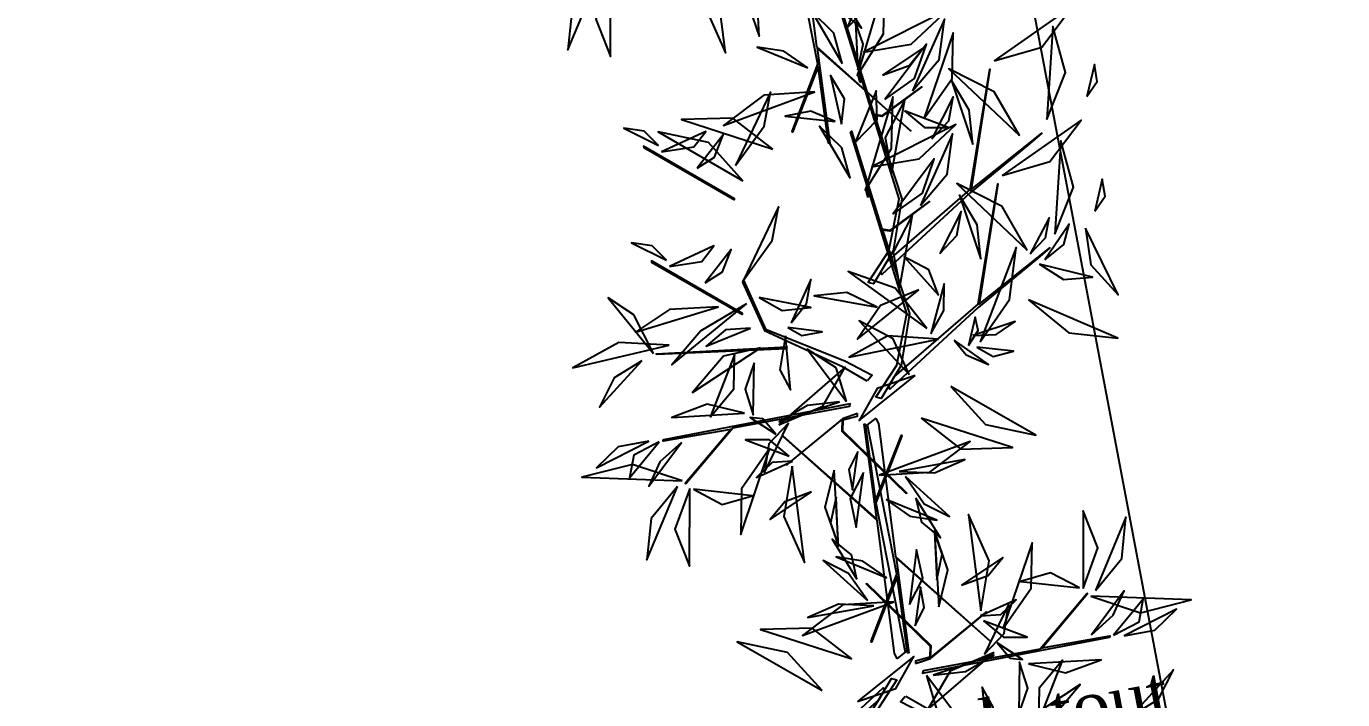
# Model space of a CAD drawing. Header units: centimetres. Extents: x 197412 to 267601, y -375791 to -305433.
# Drawn here: x 211091 to 213709, y -318498 to -317159 of the extents above; entities that cross this region are included whole.
import ezdxf

# ---------------------------------------------------------------- set-up
doc = ezdxf.new("R2010")
doc.units = ezdxf.units.CM
doc.layers.add('3-BAT C-Niveau 0', color=250, linetype='Continuous')
doc.layers.add('prlm-MOD-PB', color=123, linetype='Continuous')
doc.styles.get("Standard").update_dxf_attribs({"font": 'ARIALUNI.TTF', "height": 100})

# ---------------------------------------------------------------- blocks, each defined once
blk = doc.blocks.new('Groupe-246-1')
at = {"linetype": 'Continuous', "flags": 128}
for points in [[(13033.93, -44589.1), (13038.09, -44582.74), (13040.1, -44572.45), (13028.88, -44536.35), (13029.05, -44536.15), (13035.09, -44555.6), (13036.8, -44555.87), (13044.61, -44550.19), (13036.71, -44556.04), (13035.2, -44555.89), (13040.63, -44572.41), (13038.96, -44582.8), (13037.58, -44585.03), (13054.28, -44570.59), (13058.17, -44546.65), (13054.47, -44570.58), (13068.5, -44559.39), (13066.08, -44561.5), (13054.27, -44571.22), (13036.67, -44587.5), (13036.47, -44587), (13037.58, -44585.03), (13034.99, -44589.33)], [(13007.36, -44572.65), (13007.36, -44572.46), (12989.27, -44561.94), (12989.31, -44562.21)], [(12990.42, -44580.59), (12990.2, -44580.47), (13016.18, -44579.05), (13016.16, -44579.44)], [(13030.23, -44592.35), (13027.28, -44593.35), (13016.11, -44602.51), (13016.29, -44602.48), (13027.24, -44593.53), (13027.14, -44595.84), (13039.8, -44608.12), (13040.06, -44608.16), (13027.32, -44595.76), (13027.38, -44593.58), (13030.24, -44592.82)], [(13015.39, -44596.78), (13034.08, -44613.32), (13031.57, -44594.42), (13031.8, -44594.44), (13033.87, -44609.67), (13038.99, -44596.6), (13039.08, -44596.76), (13033.93, -44610.09), (13039.76, -44639.77), (13038.15, -44641.03), (13037.6, -44640.06), (13034.19, -44613.61), (13015.56, -44596.97)], [(13056.65, -44637.59), (13037.95, -44621.05), (13040.47, -44639.94), (13040.23, -44639.92), (13038.17, -44624.7), (13033.04, -44637.77), (13032.95, -44637.61), (13038.1, -44624.27), (13032.28, -44594.6), (13033.88, -44593.33), (13034.44, -44594.3), (13037.84, -44620.76), (13056.47, -44637.4)], [(13041.8, -44642.02), (13044.75, -44641.01), (13055.92, -44631.85), (13055.75, -44631.88), (13044.79, -44640.83), (13044.9, -44638.52), (13032.24, -44626.24), (13031.97, -44626.2), (13044.71, -44638.6), (13044.66, -44640.78), (13041.79, -44641.54)], [(13038.1, -44645.26), (13033.94, -44651.63), (13031.94, -44661.91), (13043.16, -44698.01), (13042.98, -44698.22), (13036.94, -44678.77), (13035.23, -44678.49), (13027.42, -44684.18), (13035.33, -44678.33), (13036.83, -44678.48), (13031.4, -44661.96), (13033.07, -44651.56), (13034.45, -44649.34), (13017.75, -44663.78), (13013.86, -44687.72), (13017.56, -44663.78), (13003.54, -44674.97), (13005.96, -44672.87), (13017.76, -44663.14), (13035.37, -44646.86), (13035.56, -44647.37), (13034.45, -44649.34), (13037.04, -44645.03)]]:
    blk.add_lwpolyline(points, close=True, dxfattribs=at)
for points in [[(13032.17, -44585.86), (13027.38, -44583.12), (13011.9, -44575.97), (13007.43, -44566.17), (13007.6, -44565.83), (13011.97, -44575.57), (13027.75, -44581.87), (13033.19, -44584.68), (13032.27, -44585.81)], [(12991.65, -44597.76), (13005.13, -44595.41), (12996.01, -44606.23), (12996.15, -44606.18), (13005.44, -44595.19), (13028.71, -44590.84), (13028.83, -44590.4), (12991.66, -44597.54), (12991.54, -44597.78), (12991.62, -44597.77)], [(13080.38, -44636.6), (13066.9, -44638.96), (13076.02, -44628.13), (13075.88, -44628.19), (13066.59, -44639.17), (13043.33, -44643.52), (13043.2, -44643.97), (13080.37, -44636.82), (13080.49, -44636.58), (13080.42, -44636.59)], [(13039.86, -44648.51), (13044.65, -44651.25), (13060.13, -44658.4), (13064.6, -44668.19), (13064.43, -44668.54), (13060.07, -44658.79), (13044.29, -44652.49), (13038.84, -44649.68), (13039.76, -44648.56)]]:
    blk.add_lwpolyline(points, dxfattribs=at)
at = {"linetype": 'Continuous'}
for points in [[(13027.06, -44534.76, -183.73), (13027.7, -44529.76, -181.29), (13024.88, -44525.08, -179.52), (13024.88, -44525.08, -179.52), (13027.06, -44534.76, -183.73)], [(13029.77, -44538.46, -194.21), (13034.14, -44533.93, -192.81), (13034, -44528.17, -190.06), (13034, -44528.17, -190.06), (13029.77, -44538.46, -194.21)], [(13029.77, -44538.46, -194.21), (13034.14, -44533.93, -192.81), (13034, -44528.17, -190.06), (13034, -44528.17, -190.06), (13029.77, -44538.46, -194.21)], [(13031.76, -44548, -206.43), (13037.04, -44539.6, -204.4), (13037.31, -44529.34, -204.36), (13037.31, -44529.34, -204.36), (13031.76, -44548, -206.43)], [(13031.76, -44548, -206.43), (13037.04, -44539.6, -204.4), (13037.31, -44529.34, -204.36), (13037.31, -44529.34, -204.36), (13031.76, -44548, -206.43)], [(13025.81, -44534.27, -183.47), (13020.97, -44532.19, -183.7), (13015.85, -44533.2, -184.07), (13015.85, -44533.2, -184.07), (13025.81, -44534.27, -183.47)], [(13025.81, -44534.27, -183.47), (13020.97, -44532.19, -183.7), (13015.85, -44533.2, -184.07), (13015.85, -44533.2, -184.07), (13025.81, -44534.27, -183.47)], [(13059.01, -44544.97, -215.07), (13068.53, -44542.24, -213.8), (13074.78, -44533.97, -214.42), (13074.78, -44533.97, -214.42), (13059.01, -44544.97, -215.07)], [(13028.78, -44545.49, -199.98), (13027.12, -44539.46, -200.36), (13022.73, -44535.15, -199.46), (13022.73, -44535.15, -199.46), (13028.78, -44545.49, -199.98)], [(13033.02, -44543.29, -194.97), (13042.52, -44541.67, -192.57), (13049.82, -44534.87, -191.31), (13049.82, -44534.87, -191.31), (13033.02, -44543.29, -194.97)], [(13042.8, -44550.98, -201.48), (13048.1, -44544.72, -202.35), (13049.17, -44536.68, -201.76), (13049.17, -44536.68, -201.76), (13042.8, -44550.98, -201.48)], [(13069.53, -44556.65, -228.35), (13073.21, -44547.34, -229.1), (13070.68, -44538.13, -232.12), (13070.68, -44538.13, -232.12), (13069.53, -44556.65, -228.35)], [(13037.28, -44552.66, -207.16), (13043.2, -44548.48, -205.48), (13045.54, -44541.67, -203.83), (13045.54, -44541.67, -203.83), (13037.28, -44552.66, -207.16)], [(13037.28, -44552.66, -207.16), (13043.2, -44548.48, -205.48), (13045.54, -44541.67, -203.83), (13045.54, -44541.67, -203.83), (13037.28, -44552.66, -207.16)], [(13032.28, -44549.25, -203.84), (13032.5, -44549.14, -203.87), (13032.05, -44547.46, -202.04), (13031.84, -44547.56, -202.02), (13032.28, -44549.25, -203.84)], [(13064.04, -44559.85, -228.97), (13059.03, -44551.13, -227.8), (13050.03, -44546.6, -227.09), (13050.03, -44546.6, -227.09), (13064.04, -44559.85, -228.97)], [(13077.46, -44552.08, -211.21), (13079.53, -44549.13, -209.03), (13078.95, -44545.75, -206.71), (13078.95, -44545.75, -206.71), (13077.46, -44552.08, -211.21)], [(13077.46, -44552.08, -211.21), (13079.53, -44549.13, -209.03), (13078.95, -44545.75, -206.71), (13078.95, -44545.75, -206.71), (13077.46, -44552.08, -211.21)], [(13054.76, -44561.63, -196.26), (13054.04, -44554.77, -195.05), (13050.56, -44548.91, -196.39), (13050.56, -44548.91, -196.39), (13054.76, -44561.63, -196.26)], [(13007.6, -44565.83, -197.23), (13013.27, -44557.95, -194.28), (13014.54, -44551.21, -188.42), (13014.54, -44551.21, -188.42), (13007.6, -44565.83, -197.23)], [(13041.23, -44552.73, -188.89), (13037.36, -44560.23, -185.79), (13038.67, -44567.18, -181.22), (13038.67, -44567.18, -181.22), (13041.23, -44552.73, -188.89)], [(13046.63, -44560.51, -195.33), (13050.01, -44556.91, -195.1), (13050.89, -44552.18, -194.26), (13050.89, -44552.18, -194.26), (13046.63, -44560.51, -195.33)], [(13064.58, -44560.57, -229.3), (13067.66, -44557.38, -228.25), (13068.36, -44553.43, -226.49), (13068.36, -44553.43, -226.49), (13064.58, -44560.57, -229.3)], [(13067.54, -44561.78, -232.75), (13071.28, -44558.71, -233.5), (13072.38, -44554.66, -235.42), (13072.38, -44554.66, -235.42), (13067.54, -44561.78, -232.75)], [(13075.63, -44555.48, -212.86), (13076.69, -44562.75, -209.91), (13082.1, -44568.71, -208.14), (13082.1, -44568.71, -208.14), (13075.63, -44555.48, -212.86)], [(13075.63, -44555.48, -212.86), (13076.69, -44562.75, -209.91), (13082.1, -44568.71, -208.14), (13082.1, -44568.71, -208.14), (13075.63, -44555.48, -212.86)], [(12992.24, -44561.84, -211.6), (12989.43, -44558.95, -211.07), (12985.33, -44558.37, -211.1), (12985.33, -44558.37, -211.1), (12992.24, -44561.84, -211.6)], [(12992.88, -44563.08, -202.5), (12999.28, -44562.06, -200.11), (13001.7, -44559.01, -195.35), (13001.7, -44559.01, -195.35), (12992.88, -44563.08, -202.5)], [(12999.93, -44566.32, -218.46), (13003.39, -44564.17, -216.39), (13005.12, -44559.73, -215.43), (13005.12, -44559.73, -215.43), (12999.93, -44566.32, -218.46)], [(13054.67, -44578.09, -212.64), (13060.52, -44569.63, -211.07), (13061.83, -44559.3, -212.06), (13061.83, -44559.3, -212.06), (13054.67, -44578.09, -212.64)], [(13054.67, -44578.09, -212.64), (13060.52, -44569.63, -211.07), (13061.83, -44559.3, -212.06), (13061.83, -44559.3, -212.06), (13054.67, -44578.09, -212.64)], [(13046.39, -44568.81, -184.69), (13044.47, -44563.75, -183.17), (13039.55, -44561.18, -181.63), (13039.55, -44561.18, -181.63), (13046.39, -44568.81, -184.69)], [(13066.44, -44562.59, -232.48), (13071.25, -44565.66, -232.45), (13077.02, -44565.19, -231.83), (13077.02, -44565.19, -231.83), (13066.44, -44562.59, -232.48)], [(13017.08, -44574.29, -202.12), (13020.12, -44570.46, -201.54), (13020.99, -44565.66, -202.14), (13020.99, -44565.66, -202.14), (13017.08, -44574.29, -202.12)], [(13044.03, -44575.41, -204.31), (13037.73, -44567.42, -204.16), (13028.4, -44564.07, -202.67), (13028.4, -44564.07, -202.67), (13044.03, -44575.41, -204.31)], [(13034.2, -44571.15, -185.42), (13028.11, -44568.29, -185.31), (13021.64, -44568.92, -184.01), (13021.64, -44568.92, -184.01), (13034.2, -44571.15, -185.42)], [(13042.48, -44567.7, -205.3), (13034.84, -44570.85, -204.92), (13030.25, -44577.57, -203.9), (13030.25, -44577.57, -203.9), (13042.48, -44567.7, -205.3)], [(13044.83, -44576.5, -204.62), (13047.45, -44571.81, -205.07), (13047.53, -44566.51, -204.23), (13047.53, -44566.51, -204.23), (13044.83, -44576.5, -204.62)], [(12989.7, -44580.39, -214.21), (12985.74, -44572.72, -211.43), (12980.65, -44569.33, -206.15), (12980.65, -44569.33, -206.15), (12989.7, -44580.39, -214.21)], [(13002.64, -44571.12, -221.24), (12992.83, -44571.62, -218.96), (12986.11, -44576.12, -214.31), (12986.11, -44576.12, -214.31), (13002.64, -44571.12, -221.24)], [(13008.16, -44570.52, -210.1), (12999.08, -44575.86, -209.96), (12993.3, -44582.66, -205.95), (12993.3, -44582.66, -205.95), (13008.16, -44570.52, -210.1)], [(13010.68, -44569.28, -199.77), (13015.25, -44571.84, -197.57), (13020.96, -44571.26, -196.35), (13020.96, -44571.26, -196.35), (13010.68, -44569.28, -199.77)], [(13064.27, -44569.73, -223.66), (13072.3, -44576.28, -222.36), (13082.04, -44577.35, -219.58), (13082.04, -44577.35, -219.58), (13064.27, -44569.73, -223.66)], [(13040.52, -44584.54, -217.22), (13037.33, -44577.46, -219.34), (13030.62, -44573.92, -221.55), (13030.62, -44573.92, -221.55), (13040.52, -44584.54, -217.22)], [(13052.36, -44578.81, -212.09), (13054.29, -44575.81, -209.87), (13053.65, -44573.13, -207.1), (13053.65, -44573.13, -207.1), (13052.36, -44578.81, -212.09)], [(13052.36, -44578.81, -212.09), (13054.29, -44575.81, -209.87), (13053.65, -44573.13, -207.1), (13053.65, -44573.13, -207.1), (13052.36, -44578.81, -212.09)], [(13053.17, -44576.83, -172.05), (13057.81, -44576.62, -171.7), (13061.65, -44574, -172.02), (13061.65, -44574, -172.02), (13053.17, -44576.83, -172.05)], [(13053.17, -44576.83, -172.05), (13057.81, -44576.62, -171.7), (13061.65, -44574, -172.02), (13061.65, -44574, -172.02), (13053.17, -44576.83, -172.05)], [(13009, -44575.33, -207.72), (13004.03, -44575.71, -206.62), (13000.13, -44578.9, -205.86), (13000.13, -44578.9, -205.86), (13009, -44575.33, -207.72)], [(13016.38, -44575.19, -202.35), (13019.2, -44576.78, -200.21), (13023.25, -44576.07, -199.09), (13023.25, -44576.07, -199.09), (13016.38, -44575.19, -202.35)], [(12992.79, -44578.76, -223.19), (12982.78, -44578.19, -225.59), (12973.61, -44583.21, -225.79), (12973.61, -44583.21, -225.79), (12992.79, -44578.76, -223.19)], [(12992.79, -44578.76, -223.19), (12982.78, -44578.19, -225.59), (12973.61, -44583.21, -225.79), (12973.61, -44583.21, -225.79), (12992.79, -44578.76, -223.19)], [(13010.96, -44579.25, -233.25), (13003.58, -44580.92, -238.65), (12997.46, -44588.14, -241.93), (12997.46, -44588.14, -241.93), (13010.96, -44579.25, -233.25)], [(13015.92, -44576.9, -198.87), (13014.82, -44583.64, -195.41), (13016.96, -44587.64, -190.33), (13016.96, -44587.64, -190.33), (13015.92, -44576.9, -198.87)], [(13046.35, -44577.54, -176.08), (13036.27, -44576.87, -174.79), (13028.63, -44581.13, -170.69), (13028.63, -44581.13, -170.69), (13046.35, -44577.54, -176.08)], [(13049.47, -44577.72, -171.59), (13051.87, -44580.63, -169.03), (13056.32, -44582.59, -167.96), (13056.32, -44582.59, -167.96), (13049.47, -44577.72, -171.59)], [(13054.02, -44579.15, -213.12), (13057.25, -44580.99, -210.71), (13061.31, -44579.95, -208.62), (13061.31, -44579.95, -208.62), (13054.02, -44579.15, -213.12)], [(13054.02, -44579.15, -213.12), (13057.25, -44580.99, -210.71), (13061.31, -44579.95, -208.62), (13061.31, -44579.95, -208.62), (13054.02, -44579.15, -213.12)], [(12987.35, -44581.87, -215.73), (12981.88, -44585.22, -216.78), (12978.94, -44591.05, -215.22), (12978.94, -44591.05, -215.22), (12987.35, -44581.87, -215.73)], [(12987.35, -44581.87, -215.73), (12981.88, -44585.22, -216.78), (12978.94, -44591.05, -215.22), (12978.94, -44591.05, -215.22), (12987.35, -44581.87, -215.73)], [(13000.95, -44593.08, -189.87), (13005.65, -44587.43, -186.93), (13005.76, -44580.66, -183.27), (13005.76, -44580.66, -183.27), (13000.95, -44593.08, -189.87)], [(13028.05, -44589.95, -200.73), (13026.04, -44583.25, -197.34), (13020.25, -44579.55, -193.77), (13020.25, -44579.55, -193.77), (13028.05, -44589.95, -200.73)], [(13028.05, -44589.95, -200.73), (13026.04, -44583.25, -197.34), (13020.25, -44579.55, -193.77), (13020.25, -44579.55, -193.77), (13028.05, -44589.95, -200.73)], [(13009.69, -44582.26, -229.03), (13007.9, -44587.46, -227.48), (13009.52, -44592.6, -225.66), (13009.52, -44592.6, -225.66), (13009.69, -44582.26, -229.03)], [(13014.58, -44594.54, -178.9), (13023.35, -44590.83, -176.01), (13027.83, -44583.1, -172.29), (13027.83, -44583.1, -172.29), (13014.58, -44594.54, -178.9)], [(13014.58, -44594.54, -178.9), (13023.35, -44590.83, -176.01), (13027.83, -44583.1, -172.29), (13027.83, -44583.1, -172.29), (13014.58, -44594.54, -178.9)], [(13041.74, -44584.79, -210.57), (13034.17, -44587.37, -206.9), (13030.58, -44593.74, -202.54), (13030.58, -44593.74, -202.54), (13041.74, -44584.79, -210.57)], [(13048.83, -44586.94, -220.09), (13055.7, -44594.53, -220.53), (13065.71, -44596.64, -219.34), (13065.71, -44596.64, -219.34), (13048.83, -44586.94, -220.09)], [(13007.77, -44592.25, -200.41), (13000.38, -44590.47, -200.32), (12993.31, -44593.1, -200.54), (12993.31, -44593.1, -200.54), (13007.77, -44592.25, -200.41)], [(13026.7, -44590.02, -200.44), (13020.29, -44590.72, -199.26), (13014.68, -44593.96, -200.49), (13014.68, -44593.96, -200.49), (13026.7, -44590.02, -200.44)], [(13014, -44596.41, -177.75), (13011.42, -44593.38, -175.38), (13008.93, -44593.12, -172.12), (13008.93, -44593.12, -172.12), (13014, -44596.41, -177.75)], [(13016.5, -44594.21, -207.06), (13012.61, -44598.32, -208.24), (13011.75, -44604.03, -209.24), (13011.75, -44604.03, -209.24), (13016.5, -44594.21, -207.06)], [(13042.89, -44593.23, -220.85), (13050.82, -44599.39, -221.31), (13061.07, -44599.1, -222.56), (13061.07, -44599.1, -222.56), (13042.89, -44593.23, -220.85)], [(13016.68, -44600.82, -215.21), (13012.73, -44597.55, -213.09), (13008, -44597.54, -210.46), (13008, -44597.54, -210.46), (13016.68, -44600.82, -215.21)], [(12988.76, -44597.82, -174.84), (12982.63, -44598.96, -175.45), (12978.32, -44603.14, -176.76), (12978.32, -44603.14, -176.76), (12988.76, -44597.82, -174.84)], [(12990.82, -44597.95, -174.58), (12985.74, -44600.6, -172.2), (12984.92, -44605.09, -168.43), (12984.92, -44605.09, -168.43), (12990.82, -44597.95, -174.58)], [(12995.23, -44598.07, -186.97), (12990.93, -44601.92, -187.38), (12988.76, -44606.8, -185.5), (12988.76, -44606.8, -185.5), (12995.23, -44598.07, -186.97)], [(13012.83, -44599.23, -207.25), (13007.21, -44607.29, -205.29), (13007.04, -44616.36, -201.98), (13007.04, -44616.36, -201.98), (13012.83, -44599.23, -207.25)], [(13030.32, -44599.85, -197.01), (13028.55, -44603.45, -196.39), (13029.25, -44607.52, -196.61), (13029.25, -44607.52, -196.61), (13030.32, -44599.85, -197.01)], [(13034.54, -44604.61, -225.36), (13044.66, -44603.98, -224.7), (13052.7, -44597.9, -224), (13052.7, -44597.9, -224), (13034.54, -44604.61, -225.36)], [(12995.37, -44605.73, -186.41), (12985.49, -44602.43, -187.61), (12975.39, -44605, -186.97), (12975.39, -44605, -186.97), (12995.37, -44605.73, -186.41)], [(13017.33, -44601.8, -179.83), (13013.29, -44602.05, -178.67), (13010.2, -44605.02, -177.99), (13010.2, -44605.02, -177.99), (13017.33, -44601.8, -179.83)], [(13017.25, -44602.79, -179.52), (13015.58, -44612.77, -178.73), (13019.7, -44621.96, -177.91), (13019.7, -44621.96, -177.91), (13017.25, -44602.79, -179.52)], [(13038.53, -44603.82, -183.78), (13045.57, -44604.11, -183.14), (13051.62, -44601.46, -184.94), (13051.62, -44601.46, -184.94), (13038.53, -44603.82, -183.78)], [(13025.62, -44603.58, -247.3), (13023.79, -44610.94, -244.69), (13026.45, -44618.7, -243.35), (13026.45, -44618.7, -243.35), (13025.62, -44603.58, -247.3)], [(13025.62, -44603.58, -247.3), (13023.79, -44610.94, -244.69), (13026.45, -44618.7, -243.35), (13026.45, -44618.7, -243.35), (13025.62, -44603.58, -247.3)], [(13031.45, -44604.07, -186.16), (13028.8, -44609.2, -185.75), (13030.01, -44614.94, -185.13), (13030.01, -44614.94, -185.13), (13031.45, -44604.07, -186.16)], [(13039.8, -44604.83, -176.88), (13043.53, -44610.25, -176.9), (13048.57, -44612.8, -174.04), (13048.57, -44612.8, -174.04), (13039.8, -44604.83, -176.88)], [(12994.46, -44606.82, -186.4), (12989.21, -44613.21, -186.75), (12988.38, -44621.41, -187), (12988.38, -44621.41, -187), (12994.46, -44606.82, -186.4)], [(12996.92, -44607.23, -182.25), (12993.94, -44615.31, -178.08), (12996.85, -44622.69, -173.29), (12996.85, -44622.69, -173.29), (12996.92, -44607.23, -182.25)], [(12997.61, -44607.39, -181.99), (13003.35, -44610.39, -181.12), (13009.35, -44608.67, -179.03), (13009.35, -44608.67, -179.03), (12997.61, -44607.39, -181.99)], [(13021.11, -44607.91, -210.84), (13015.78, -44609.86, -209.98), (13012.89, -44613.41, -207.2), (13012.89, -44613.41, -207.2), (13021.11, -44607.91, -210.84)], [(13026, -44608.98, -223.21), (13024.91, -44614.08, -222.61), (13026.44, -44618.51, -220.88), (13026.44, -44618.51, -220.88), (13026, -44608.98, -223.21)], [(13026, -44608.98, -223.21), (13024.91, -44614.08, -222.61), (13026.44, -44618.51, -220.88), (13026.44, -44618.51, -220.88), (13026, -44608.98, -223.21)], [(13035.95, -44609.39, -228.81), (13040.69, -44612.71, -229.15), (13046.01, -44613.51, -227.32), (13046.01, -44613.51, -227.32), (13035.95, -44609.39, -228.81)], [(13041.88, -44609.14, -161.32), (13042.96, -44613.96, -161.24), (13046.78, -44617.07, -160.95), (13046.78, -44617.07, -160.95), (13041.88, -44609.14, -161.32)], [(13054.79, -44631.57, -179.52), (13056.45, -44621.59, -178.73), (13052.34, -44612.41, -177.91), (13052.34, -44612.41, -177.91), (13054.79, -44631.57, -179.52)], [(13075.12, -44627.13, -182.25), (13078.09, -44619.06, -178.08), (13075.18, -44611.67, -173.29), (13075.18, -44611.67, -173.29), (13075.12, -44627.13, -182.25)], [(13077.57, -44627.54, -186.4), (13082.82, -44621.15, -186.75), (13083.66, -44612.95, -187), (13083.66, -44612.95, -187), (13077.57, -44627.54, -186.4)], [(13046.41, -44630.79, -247.3), (13048.24, -44623.43, -244.69), (13045.59, -44615.67, -243.35), (13045.59, -44615.67, -243.35), (13046.41, -44630.79, -247.3)], [(13046.41, -44630.79, -247.3), (13048.24, -44623.43, -244.69), (13045.59, -44615.67, -243.35), (13045.59, -44615.67, -243.35), (13046.41, -44630.79, -247.3)], [(13046.03, -44625.39, -223.21), (13047.13, -44620.29, -222.61), (13045.59, -44615.86, -220.88), (13045.59, -44615.86, -220.88), (13046.03, -44625.39, -223.21)], [(13046.03, -44625.39, -223.21), (13047.13, -44620.29, -222.61), (13045.59, -44615.86, -220.88), (13045.59, -44615.86, -220.88), (13046.03, -44625.39, -223.21)], [(13030.15, -44625.23, -161.32), (13029.07, -44620.4, -161.24), (13025.25, -44617.29, -160.95), (13025.25, -44617.29, -160.95), (13030.15, -44625.23, -161.32)], [(13059.2, -44635.13, -207.25), (13064.82, -44627.08, -205.29), (13064.99, -44618.01, -201.98), (13064.99, -44618.01, -201.98), (13059.2, -44635.13, -207.25)], [(13036.08, -44624.98, -228.81), (13031.35, -44621.66, -229.15), (13026.02, -44620.85, -227.32), (13026.02, -44620.85, -227.32), (13036.08, -44624.98, -228.81)], [(13040.59, -44630.3, -186.16), (13043.23, -44625.16, -185.75), (13042.02, -44619.42, -185.13), (13042.02, -44619.42, -185.13), (13040.59, -44630.3, -186.16)], [(13050.92, -44626.46, -210.84), (13056.26, -44624.5, -209.98), (13059.14, -44620.96, -207.2), (13059.14, -44620.96, -207.2), (13050.92, -44626.46, -210.84)], [(13032.23, -44629.53, -176.88), (13028.5, -44624.12, -176.9), (13023.46, -44621.56, -174.04), (13023.46, -44621.56, -174.04), (13032.23, -44629.53, -176.88)], [(13074.42, -44626.97, -181.99), (13068.68, -44623.97, -181.12), (13062.69, -44625.7, -179.03), (13062.69, -44625.7, -179.03), (13074.42, -44626.97, -181.99)], [(13041.72, -44634.51, -197.01), (13043.49, -44630.92, -196.39), (13042.79, -44626.84, -196.61), (13042.79, -44626.84, -196.61), (13041.72, -44634.51, -197.01)], [(13076.67, -44628.63, -186.41), (13086.54, -44631.93, -187.61), (13096.64, -44629.37, -186.97), (13096.64, -44629.37, -186.97), (13076.67, -44628.63, -186.41)], [(13076.8, -44636.3, -186.97), (13081.1, -44632.45, -187.38), (13083.27, -44627.56, -185.5), (13083.27, -44627.56, -185.5), (13076.8, -44636.3, -186.97)], [(13037.49, -44629.75, -225.36), (13027.37, -44630.38, -224.7), (13019.33, -44636.46, -224), (13019.33, -44636.46, -224), (13037.49, -44629.75, -225.36)], [(13033.5, -44630.54, -183.78), (13026.47, -44630.26, -183.14), (13020.41, -44632.91, -184.94), (13020.41, -44632.91, -184.94), (13033.5, -44630.54, -183.78)], [(13054.7, -44632.56, -179.83), (13058.75, -44632.31, -178.67), (13061.84, -44629.34, -177.99), (13061.84, -44629.34, -177.99), (13054.7, -44632.56, -179.83)], [(13055.54, -44640.16, -207.06), (13059.42, -44636.04, -208.24), (13060.28, -44630.33, -209.24), (13060.28, -44630.33, -209.24), (13055.54, -44640.16, -207.06)], [(13081.21, -44636.42, -174.58), (13086.29, -44633.77, -172.2), (13087.11, -44629.27, -168.43), (13087.11, -44629.27, -168.43), (13081.21, -44636.42, -174.58)], [(13083.28, -44636.54, -174.84), (13089.4, -44635.4, -175.45), (13093.72, -44631.22, -176.76), (13093.72, -44631.22, -176.76), (13083.28, -44636.54, -174.84)], [(13055.35, -44633.55, -215.21), (13059.3, -44636.82, -213.09), (13064.03, -44636.82, -210.46), (13064.03, -44636.82, -210.46), (13055.35, -44633.55, -215.21)], [(13029.14, -44641.13, -220.85), (13021.22, -44634.98, -221.31), (13010.96, -44635.26, -222.56), (13010.96, -44635.26, -222.56), (13029.14, -44641.13, -220.85)], [(13023.2, -44647.42, -220.09), (13016.34, -44639.83, -220.53), (13006.32, -44637.73, -219.34), (13006.32, -44637.73, -219.34), (13023.2, -44647.42, -220.09)], [(13058.03, -44637.95, -177.75), (13060.62, -44640.99, -175.38), (13063.1, -44641.25, -172.12), (13063.1, -44641.25, -172.12), (13058.03, -44637.95, -177.75)], [(13030.29, -44649.58, -210.57), (13037.86, -44646.99, -206.9), (13041.45, -44640.62, -202.54), (13041.45, -44640.62, -202.54), (13030.29, -44649.58, -210.57)], [(13057.45, -44639.83, -178.9), (13048.68, -44643.54, -176.01), (13044.2, -44651.26, -172.29), (13044.2, -44651.26, -172.29), (13057.45, -44639.83, -178.9)], [(13057.45, -44639.83, -178.9), (13048.68, -44643.54, -176.01), (13044.2, -44651.26, -172.29), (13044.2, -44651.26, -172.29), (13057.45, -44639.83, -178.9)], [(13045.33, -44644.35, -200.44), (13051.75, -44643.64, -199.26), (13057.36, -44640.4, -200.49), (13057.36, -44640.4, -200.49), (13045.33, -44644.35, -200.44)], [(13062.34, -44652.1, -229.03), (13064.13, -44646.91, -227.48), (13062.51, -44641.77, -225.66), (13062.51, -44641.77, -225.66), (13062.34, -44652.1, -229.03)], [(13064.26, -44642.12, -200.41), (13071.65, -44643.9, -200.32), (13078.72, -44641.27, -200.54), (13078.72, -44641.27, -200.54), (13064.26, -44642.12, -200.41)], [(13071.08, -44641.28, -189.87), (13066.39, -44646.94, -186.93), (13066.27, -44653.71, -183.27), (13066.27, -44653.71, -183.27), (13071.08, -44641.28, -189.87)], [(13043.98, -44644.42, -200.73), (13046, -44651.11, -197.34), (13051.78, -44654.81, -193.77), (13051.78, -44654.81, -193.77), (13043.98, -44644.42, -200.73)], [(13043.98, -44644.42, -200.73), (13046, -44651.11, -197.34), (13051.78, -44654.81, -193.77), (13051.78, -44654.81, -193.77), (13043.98, -44644.42, -200.73)], [(13084.68, -44652.5, -215.73), (13090.16, -44649.14, -216.78), (13093.09, -44643.32, -215.22), (13093.09, -44643.32, -215.22), (13084.68, -44652.5, -215.73)], [(13084.68, -44652.5, -215.73), (13090.16, -44649.14, -216.78), (13093.09, -44643.32, -215.22), (13093.09, -44643.32, -215.22), (13084.68, -44652.5, -215.73)], [(13056.11, -44657.46, -198.87), (13057.22, -44650.73, -195.41), (13055.08, -44646.72, -190.33), (13055.08, -44646.72, -190.33), (13056.11, -44657.46, -198.87)], [(13061.08, -44655.11, -233.25), (13068.45, -44653.44, -238.65), (13074.57, -44646.22, -241.93), (13074.57, -44646.22, -241.93), (13061.08, -44655.11, -233.25)]]:
    blk.add_polyline3d(points, dxfattribs=at)
blk = doc.blocks.new('Groupe-247-1')
at = {"linetype": 'Continuous', "flags": 128}
for points in [[(13040.92, -44536.2), (13022.23, -44519.66), (13024.74, -44538.55), (13024.5, -44538.53), (13022.44, -44523.31), (13017.32, -44536.38), (13017.23, -44536.22), (13022.38, -44522.88), (13016.55, -44493.21), (13018.16, -44491.94), (13018.71, -44492.91), (13022.12, -44519.37), (13040.75, -44536.01)], [(13032.35, -44566.3), (13036.51, -44559.94), (13038.52, -44549.65), (13027.29, -44513.55), (13027.47, -44513.35), (13033.51, -44532.8), (13035.22, -44533.07), (13043.03, -44527.39), (13035.13, -44533.24), (13033.62, -44533.09), (13039.05, -44549.61), (13037.38, -44560), (13036, -44562.23), (13052.7, -44547.79), (13056.59, -44523.85), (13052.89, -44547.78), (13066.92, -44536.59), (13064.5, -44538.7), (13052.69, -44548.42), (13035.08, -44564.7), (13034.89, -44564.2), (13036, -44562.23), (13033.41, -44566.53)], [(13005.78, -44549.85), (13005.78, -44549.66), (12987.69, -44539.14), (12987.73, -44539.41)]]:
    blk.add_lwpolyline(points, close=True, dxfattribs=at)
at = {"linetype": 'Continuous'}
for points in [[(13001.52, -44501.4, -179.52), (12999.86, -44511.38, -178.73), (13003.97, -44520.57, -177.91), (13003.97, -44520.57, -177.91), (13001.52, -44501.4, -179.52)], [(13009.9, -44502.19, -247.3), (13008.07, -44509.55, -244.69), (13010.72, -44517.31, -243.35), (13010.72, -44517.31, -243.35), (13009.9, -44502.19, -247.3)], [(13009.9, -44502.19, -247.3), (13008.07, -44509.55, -244.69), (13010.72, -44517.31, -243.35), (13010.72, -44517.31, -243.35), (13009.9, -44502.19, -247.3)], [(12978.74, -44505.43, -186.4), (12973.49, -44511.82, -186.75), (12972.65, -44520.02, -187), (12972.65, -44520.02, -187), (12978.74, -44505.43, -186.4)], [(12981.19, -44505.84, -182.25), (12978.22, -44513.92, -178.08), (12981.13, -44521.3, -173.29), (12981.13, -44521.3, -173.29), (12981.19, -44505.84, -182.25)], [(13028.19, -44515.66, -194.21), (13032.56, -44511.13, -192.81), (13032.42, -44505.37, -190.06), (13032.42, -44505.37, -190.06), (13028.19, -44515.66, -194.21)], [(13028.19, -44515.66, -194.21), (13032.56, -44511.13, -192.81), (13032.42, -44505.37, -190.06), (13032.42, -44505.37, -190.06), (13028.19, -44515.66, -194.21)], [(13026.15, -44507.75, -161.32), (13027.24, -44512.57, -161.24), (13031.06, -44515.68, -160.95), (13031.06, -44515.68, -160.95), (13026.15, -44507.75, -161.32)], [(13030.18, -44525.2, -206.43), (13035.46, -44516.8, -204.4), (13035.72, -44506.54, -204.36), (13035.72, -44506.54, -204.36), (13030.18, -44525.2, -206.43)], [(13030.18, -44525.2, -206.43), (13035.46, -44516.8, -204.4), (13035.72, -44506.54, -204.36), (13035.72, -44506.54, -204.36), (13030.18, -44525.2, -206.43)], [(13057.43, -44522.17, -215.07), (13066.95, -44519.44, -213.8), (13073.19, -44511.17, -214.42), (13073.19, -44511.17, -214.42), (13057.43, -44522.17, -215.07)], [(13027.2, -44522.69, -199.98), (13025.53, -44516.66, -200.36), (13021.15, -44512.35, -199.46), (13021.15, -44512.35, -199.46), (13027.2, -44522.69, -199.98)], [(13031.44, -44520.49, -194.97), (13040.94, -44518.87, -192.57), (13048.24, -44512.07, -191.31), (13048.24, -44512.07, -191.31), (13031.44, -44520.49, -194.97)], [(13041.22, -44528.18, -201.48), (13046.52, -44521.92, -202.35), (13047.59, -44513.88, -201.76), (13047.59, -44513.88, -201.76), (13041.22, -44528.18, -201.48)], [(13030.31, -44524, -223.21), (13031.4, -44518.9, -222.61), (13029.87, -44514.47, -220.88), (13029.87, -44514.47, -220.88), (13030.31, -44524, -223.21)], [(13030.31, -44524, -223.21), (13031.4, -44518.9, -222.61), (13029.87, -44514.47, -220.88), (13029.87, -44514.47, -220.88), (13030.31, -44524, -223.21)], [(13067.95, -44533.85, -228.35), (13071.62, -44524.54, -229.1), (13069.1, -44515.33, -232.12), (13069.1, -44515.33, -232.12), (13067.95, -44533.85, -228.35)], [(13035.69, -44529.86, -207.16), (13041.62, -44525.68, -205.48), (13043.96, -44518.87, -203.83), (13043.96, -44518.87, -203.83), (13035.69, -44529.86, -207.16)], [(13035.69, -44529.86, -207.16), (13041.62, -44525.68, -205.48), (13043.96, -44518.87, -203.83), (13043.96, -44518.87, -203.83), (13035.69, -44529.86, -207.16)], [(13043.48, -44533.74, -207.25), (13049.1, -44525.69, -205.29), (13049.27, -44516.62, -201.98), (13049.27, -44516.62, -201.98), (13043.48, -44533.74, -207.25)], [(13020.35, -44523.59, -228.81), (13015.62, -44520.27, -229.15), (13010.3, -44519.46, -227.32), (13010.3, -44519.46, -227.32), (13020.35, -44523.59, -228.81)], [(13035.2, -44525.07, -210.84), (13040.53, -44523.11, -209.98), (13043.42, -44519.57, -207.2), (13043.42, -44519.57, -207.2), (13035.2, -44525.07, -210.84)], [(13062.45, -44537.05, -228.97), (13057.45, -44528.33, -227.8), (13048.45, -44523.8, -227.09), (13048.45, -44523.8, -227.09), (13062.45, -44537.05, -228.97)], [(13075.88, -44529.28, -211.21), (13077.94, -44526.33, -209.03), (13077.37, -44522.95, -206.71), (13077.37, -44522.95, -206.71), (13075.88, -44529.28, -211.21)], [(13075.88, -44529.28, -211.21), (13077.94, -44526.33, -209.03), (13077.37, -44522.95, -206.71), (13077.37, -44522.95, -206.71), (13075.88, -44529.28, -211.21)], [(13030.7, -44526.45, -203.84), (13030.92, -44526.34, -203.87), (13030.47, -44524.66, -202.04), (13030.26, -44524.76, -202.02), (13030.7, -44526.45, -203.84)], [(13053.18, -44538.83, -196.26), (13052.46, -44531.97, -195.05), (13048.98, -44526.11, -196.39), (13048.98, -44526.11, -196.39), (13053.18, -44538.83, -196.26)], [(13021.76, -44528.36, -225.36), (13011.65, -44528.99, -224.7), (13003.61, -44535.07, -224), (13003.61, -44535.07, -224), (13021.76, -44528.36, -225.36)], [(13006.02, -44543.03, -197.23), (13011.69, -44535.15, -194.28), (13012.96, -44528.41, -188.42), (13012.96, -44528.41, -188.42), (13006.02, -44543.03, -197.23)], [(13045.05, -44537.71, -195.33), (13048.43, -44534.11, -195.1), (13049.31, -44529.38, -194.26), (13049.31, -44529.38, -194.26), (13045.05, -44537.71, -195.33)], [(13039.65, -44529.93, -188.89), (13035.78, -44537.43, -185.79), (13037.09, -44544.38, -181.22), (13037.09, -44544.38, -181.22), (13039.65, -44529.93, -188.89)], [(13039.62, -44532.16, -215.21), (13043.58, -44535.43, -213.09), (13048.31, -44535.43, -210.46), (13048.31, -44535.43, -210.46), (13039.62, -44532.16, -215.21)], [(13013.42, -44539.74, -220.85), (13005.49, -44533.59, -221.31), (12995.24, -44533.87, -222.56), (12995.24, -44533.87, -222.56), (13013.42, -44539.74, -220.85)], [(12990.66, -44539.04, -211.6), (12987.85, -44536.15, -211.07), (12983.75, -44535.57, -211.1), (12983.75, -44535.57, -211.1), (12990.66, -44539.04, -211.6)], [(13007.48, -44546.03, -220.09), (13000.61, -44538.44, -220.53), (12990.6, -44536.34, -219.34), (12990.6, -44536.34, -219.34), (13007.48, -44546.03, -220.09)], [(12991.3, -44540.28, -202.5), (12997.7, -44539.26, -200.11), (13000.12, -44536.21, -195.35), (13000.12, -44536.21, -195.35), (12991.3, -44540.28, -202.5)], [(12998.35, -44543.52, -218.46), (13001.81, -44541.37, -216.39), (13003.54, -44536.93, -215.43), (13003.54, -44536.93, -215.43), (12998.35, -44543.52, -218.46)]]:
    blk.add_polyline3d(points, dxfattribs=at)
blk = doc.blocks.new('Groupe-248-1')
for name in ['Groupe-247-1', 'Groupe-246-1']:
    blk.add_blockref(name, (0, 0))
blk = doc.blocks.new('Groupe-249-1')
blk.add_blockref('Groupe-248-1', (0, 0))
blk = doc.blocks.new('xi.txt-venthor')
at = {"layer": 'prlm-MOD-PB', "color": 30, "insert": (0, 0), "char_height": 10, "width": 189.924, "attachment_point": 1}
blk.add_mtext("\\pxql;{\\fTimes New Roman|b0|i0|c0|p18;Ventouse a 40 cm de tout ouvrant, 60 cm de toute EA et 15 cm d'un angle rentrant}", dxfattribs=at)

msp = doc.modelspace()

# ---------------------------------------------------------------- linework, layer by layer
at = {"layer": '3-BAT C-Niveau 0', "flags": 128}
msp.add_lwpolyline([(205565, -320010.2), (213361.5, -318533.7), (212905.6, -316126.6), (201192.4, -318344.7), (203611.5, -331182.8), (207540.1, -330438.1), (206580.6, -325371.5), (204123.9, -325836.8), (203379.6, -321906.6), (205836.1, -321441.4)], close=True, dxfattribs=at)

# ---------------------------------------------------------------- block references
at = {"layer": '3-BAT C-Niveau 0', "xscale": 10, "yscale": 10, "zscale": 10}
msp.add_blockref('Groupe-249-1', (82441.7, 127994.6), dxfattribs=at)
at = {"layer": 'prlm-MOD-PB', "xscale": 10, "yscale": 10, "zscale": 10, "rotation": 10.72360141139323}
msp.add_blockref('xi.txt-venthor', (211839, -318718.1), dxfattribs=at)

doc.saveas('drawing.dxf')
